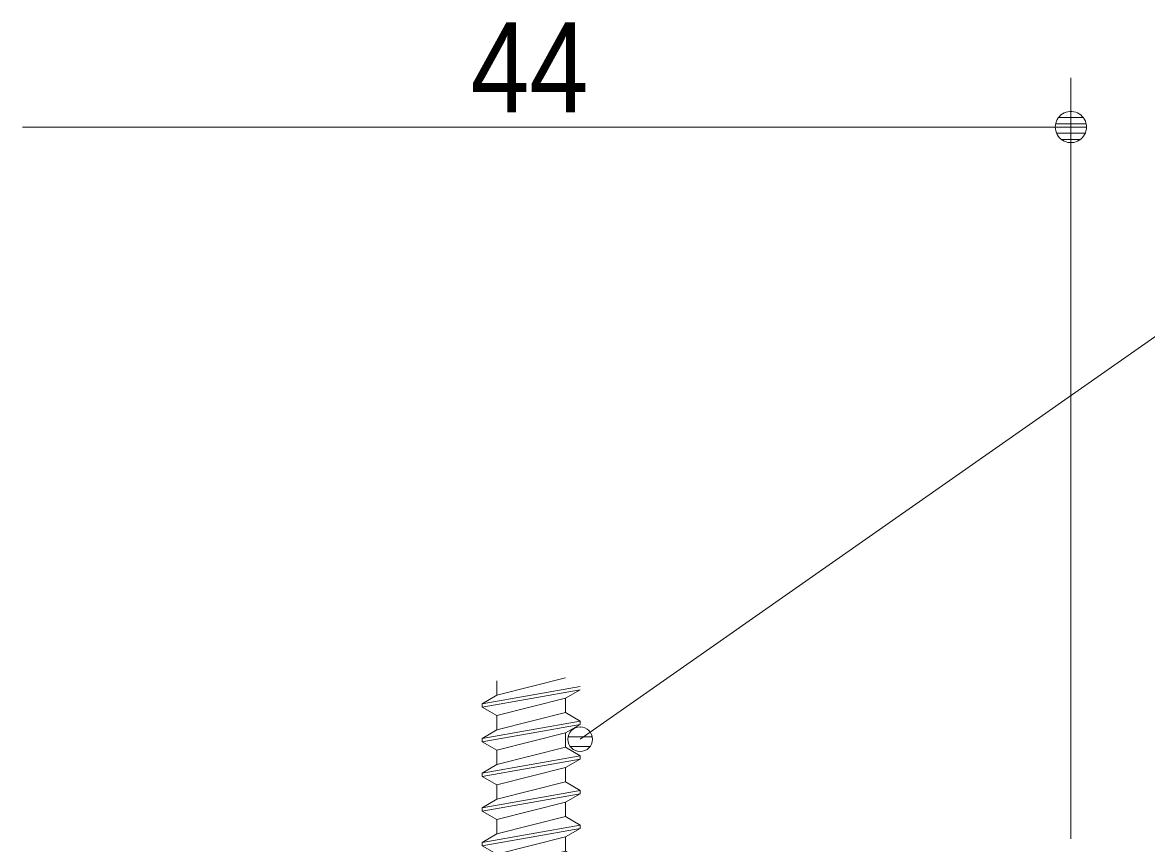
# Model space of a CAD drawing. Units: millimetres, scale not verified. Extents: x -6062 to 6062, y -3045 to 3045.
# Drawn here: x 253.4 to 711.5, y 1148.3 to 1482.8 of the extents above; entities that cross this region are included whole.
import ezdxf
from ezdxf.enums import TextEntityAlignment as Align

# ---------------------------------------------------------------- set-up
doc = ezdxf.new("R2010")
doc.units = ezdxf.units.MM
doc.header["$LTSCALE"] = 20
for name, color, linetype, lineweight in [('0-0_2寸法-1', 7, 'Continuous', 9), ('0-1_0', 7, 'Continuous', 9), ('0-3_2寸法-3', 7, 'Continuous', 9), ('0-5_3一般', 7, 'Continuous', 9)]:
    doc.layers.add(name, color=color, linetype=linetype, lineweight=lineweight)
doc.styles.add('ＭＳ Ｐゴシック', font='')
doc.styles.get('ＭＳ Ｐゴシック').set_extended_font_data('MS PGothic')

# ---------------------------------------------------------------- blocks, each defined once
blk = doc.blocks.new('グループ-47')
at = {"layer": '0-5_3一般'}
for p, q in [((45243.7, 24315.5), (44683.7, 24174.2)), ((44683.7, 24291.6), (44683.7, 24174.2)), ((45363.7, 24246.2), (44563.7, 24104.9)), ((44563.7, 24078.2), (45363.7, 24219.6)), ((45243.7, 24150.3), (45363.7, 24219.6)), ((44563.7, 24104.9), (44683.7, 24174.2)), ((44563.7, 24078.2), (44563.7, 24104.9)), ((44683.7, 24009), (45243.7, 24150.3)), ((45243.7, 24150.3), (45243.7, 24032.9)), ((44563.7, 24078.2), (44683.7, 24009)), ((45243.7, 24032.9), (44683.7, 23891.5)), ((44683.7, 24009), (44683.7, 23891.5)), ((45363.7, 23963.6), (45243.7, 24032.9)), ((44563.7, 23795.6), (45363.7, 23936.9)), ((45243.7, 23867.6), (45363.7, 23936.9)), ((45363.7, 23936.9), (45363.7, 23963.6)), ((44563.7, 23795.6), (44563.7, 23822.2)), ((45243.7, 23867.6), (45243.7, 23750.2)), ((45363.7, 23680.9), (44563.7, 23539.6)), ((44683.7, 23726.3), (44683.7, 23608.9)), ((45243.7, 23585), (45363.7, 23654.2)), ((44563.7, 23539.6), (44683.7, 23608.9)), ((44683.7, 23443.6), (45243.7, 23585)), ((45243.7, 23585), (45243.7, 23467.5)), ((44563.7, 23512.9), (44563.7, 23539.6)), ((44563.7, 23512.9), (44683.7, 23443.6)), ((45243.7, 23467.5), (44683.7, 23326.2)), ((45363.7, 23398.2), (45243.7, 23467.5)), ((44563.7, 23230.2), (45363.7, 23371.6)), ((44683.7, 23443.6), (44683.7, 23326.2)), ((45243.7, 23302.3), (45363.7, 23371.6)), ((45363.7, 23371.6), (45363.7, 23398.2)), ((45243.7, 23302.3), (45243.7, 23184.9)), ((44563.7, 23230.2), (44563.7, 23256.9)), ((45363.7, 23115.6), (44563.7, 22974.2)), ((44683.7, 23161), (44683.7, 23043.5)), ((45243.7, 23019.6), (45363.7, 23088.9)), ((44563.7, 22974.2), (44683.7, 23043.5)), ((44683.7, 22878.3), (45243.7, 23019.6)), ((45243.7, 23019.6), (45243.7, 22902.2)), ((44563.7, 22947.6), (44563.7, 22974.2)), ((44563.7, 22947.6), (44683.7, 22878.3)), ((45243.7, 22902.2), (44683.7, 22760.9)), ((44683.7, 22878.3), (44683.7, 22760.9)), ((45363.7, 22832.9), (45243.7, 22902.2)), ((45363.7, 22806.2), (45363.7, 22832.9)), ((44563.7, 22664.9), (45363.7, 22806.2)), ((44683.7, 22595.6), (45243.7, 22737)), ((45243.7, 22737), (45363.7, 22806.2)), ((45243.7, 22737), (45243.7, 22604.9)), ((44563.7, 22664.9), (44563.7, 22691.6)), ((44563.7, 22664.9), (44683.3, 22595.9)), ((44683.3, 22595.9), (44683.7, 22595.6)), ((44263.7, 22504.9), (44583.7, 22504.9)), ((44263.7, 22360.4), (44263.7, 22504.9)), ((45663.7, 22504.9), (45663.7, 22360.4)), ((44963.7, 21984.9), (44963.7, 21888.3))]:
    blk.add_line(p, q, dxfattribs=at)
for points in [[(45363.7, 23963.6), (44563.7, 23822.2), (44683.7, 23891.5)], [(44563.7, 23795.6), (44683.7, 23726.3), (45243.7, 23867.6)], [(45363.7, 23680.9), (45243.7, 23750.2), (44683.7, 23608.9)], [(44563.7, 23512.9), (45363.7, 23654.2), (45363.7, 23680.9)], [(45363.7, 23398.2), (44563.7, 23256.9), (44683.7, 23326.2)], [(44563.7, 23230.2), (44683.7, 23161), (45243.7, 23302.3)], [(45363.7, 23115.6), (45243.7, 23184.9), (44683.7, 23043.5)], [(44563.7, 22947.6), (45363.7, 23088.9), (45363.7, 23115.6)], [(45363.7, 22832.9), (44563.7, 22691.6), (44683.7, 22760.9)], [(44583.7, 22504.9), (45343.7, 22504.9), (45663.7, 22504.9)]]:
    blk.add_lwpolyline(points, dxfattribs=at)
for centre, radius, start, end in [((44583.7, 22604.9), 100, 312.40515, 354.8103), ((45343.7, 22604.9), 100, 180, 225), ((44583.7, 22604.9), 100, 270, 312.40515), ((45343.7, 22604.9), 100, 225, 270), ((44463.7, 22360.4), 200, 180, 205.65891), ((45463.7, 22360.4), 200, 334.34109, 0), ((44463.7, 22360.4), 200, 205.65891, 231.31781), ((45463.7, 22360.4), 200, 308.68219, 334.34109), ((44963.7, 22984.9), 1000, 231.31781, 250.65891), ((44963.7, 22984.9), 1000, 289.34109, 308.68219), ((44963.7, 22984.9), 1000, 250.65891, 270), ((44963.7, 22984.9), 1000, 270, 289.34109)]:
    blk.add_arc(centre, radius, start, end, dxfattribs=at)
blk = doc.blocks.new('グループ-57')
at = {"layer": '0-5_3一般'}
blk.add_blockref('グループ-47', (0, 0), dxfattribs=at)
blk = doc.blocks.new('グループ-58')
at = {"layer": '0-5_3一般'}
blk.add_blockref('グループ-57', (0, 0), dxfattribs=at)
blk = doc.blocks.new('_Dot')
at = {"layer": '0-1_0'}
for p, q in [((-10, 0), (-20, 0)), ((9.78, 2), (-9.78, 2)), ((7.99, 6), (-7.99, 6)), ((9.16, -3.98), (-9.16, -3.98)), ((6, -7.98), (-6, -7.98))]:
    blk.add_line(p, q, dxfattribs=at)
for points in [[(10, 0), (9.92, 1.25), (9.69, 2.49), (9.3, 3.68), (8.76, 4.82), (8.09, 5.88), (7.29, 6.85), (6.37, 7.71), (5.36, 8.44), (4.26, 9.05), (3.09, 9.51), (1.87, 9.82), (0.63, 9.98), (-0.63, 9.98), (-1.87, 9.82), (-3.09, 9.51), (-4.26, 9.05), (-5.36, 8.44), (-6.37, 7.71), (-7.29, 6.85), (-8.09, 5.88), (-8.76, 4.82), (-9.3, 3.68), (-9.69, 2.49), (-9.92, 1.25), (-10, 0), (0, 0)], [(-10, 0), (-9.92, -1.25), (-9.69, -2.49), (-9.3, -3.68), (-8.76, -4.82), (-8.09, -5.88), (-7.29, -6.85), (-6.37, -7.71), (-5.36, -8.44), (-4.26, -9.05), (-3.09, -9.51), (-1.87, -9.82), (-0.63, -9.98), (0.63, -9.98), (1.87, -9.82), (3.09, -9.51), (4.26, -9.05), (5.36, -8.44), (6.37, -7.71), (7.29, -6.85), (8.09, -5.88), (8.76, -4.82), (9.3, -3.68), (9.69, -2.49), (9.92, -1.25), (10, 0), (0, 0)]]:
    blk.add_lwpolyline(points, close=True, dxfattribs=at)

msp = doc.modelspace()

# ---------------------------------------------------------------- linework, layer by layer
at = {"layer": '0-0_2寸法-1'}
for p, q in [((680.68, 1150.25), (680.68, 1460.25)), ((253.4, 1440.25), (667.97, 1440.25))]:
    msp.add_line(p, q, dxfattribs=at)
at = {"layer": '0-3_2寸法-3'}
for p, q in [((480.84, 1195.77), (480.52, 1195.77)), ((480.84, 1195.77), (480.52, 1195.77)), ((485.58, 1191.77), (475.79, 1191.77)), ((484.68, 1187.77), (476.69, 1187.77))]:
    msp.add_line(p, q, dxfattribs=at)
msp.add_lwpolyline([(480.68, 1190.78), (739.37, 1371.91), (1025.67, 1371.91)], dxfattribs=at)
msp.add_circle((480.68, 1190.78), 5.01, dxfattribs=at)
msp.add_circle((480.68, 1190.78), 5.01, dxfattribs=at)

# ---------------------------------------------------------------- block references
at = {"layer": '0-0_2寸法-1', "xscale": 0.6356201, "yscale": 0.6356201}
msp.add_blockref('_Dot', (680.68, 1440.25), dxfattribs=at)
at = {"layer": '0-5_3一般', "xscale": 0.05, "yscale": 0.05}
msp.add_blockref('グループ-58', (-1787.5, 0), dxfattribs=at)

# ---------------------------------------------------------------- texts
at = {"layer": '0-0_2寸法-1', "style": 'ＭＳ Ｐゴシック', "width": 0.9}
msp.add_text('44', height=36.66, dxfattribs=at).set_placement((435.99, 1435.19), align=Align.BOTTOM_LEFT)

doc.saveas('drawing.dxf')
